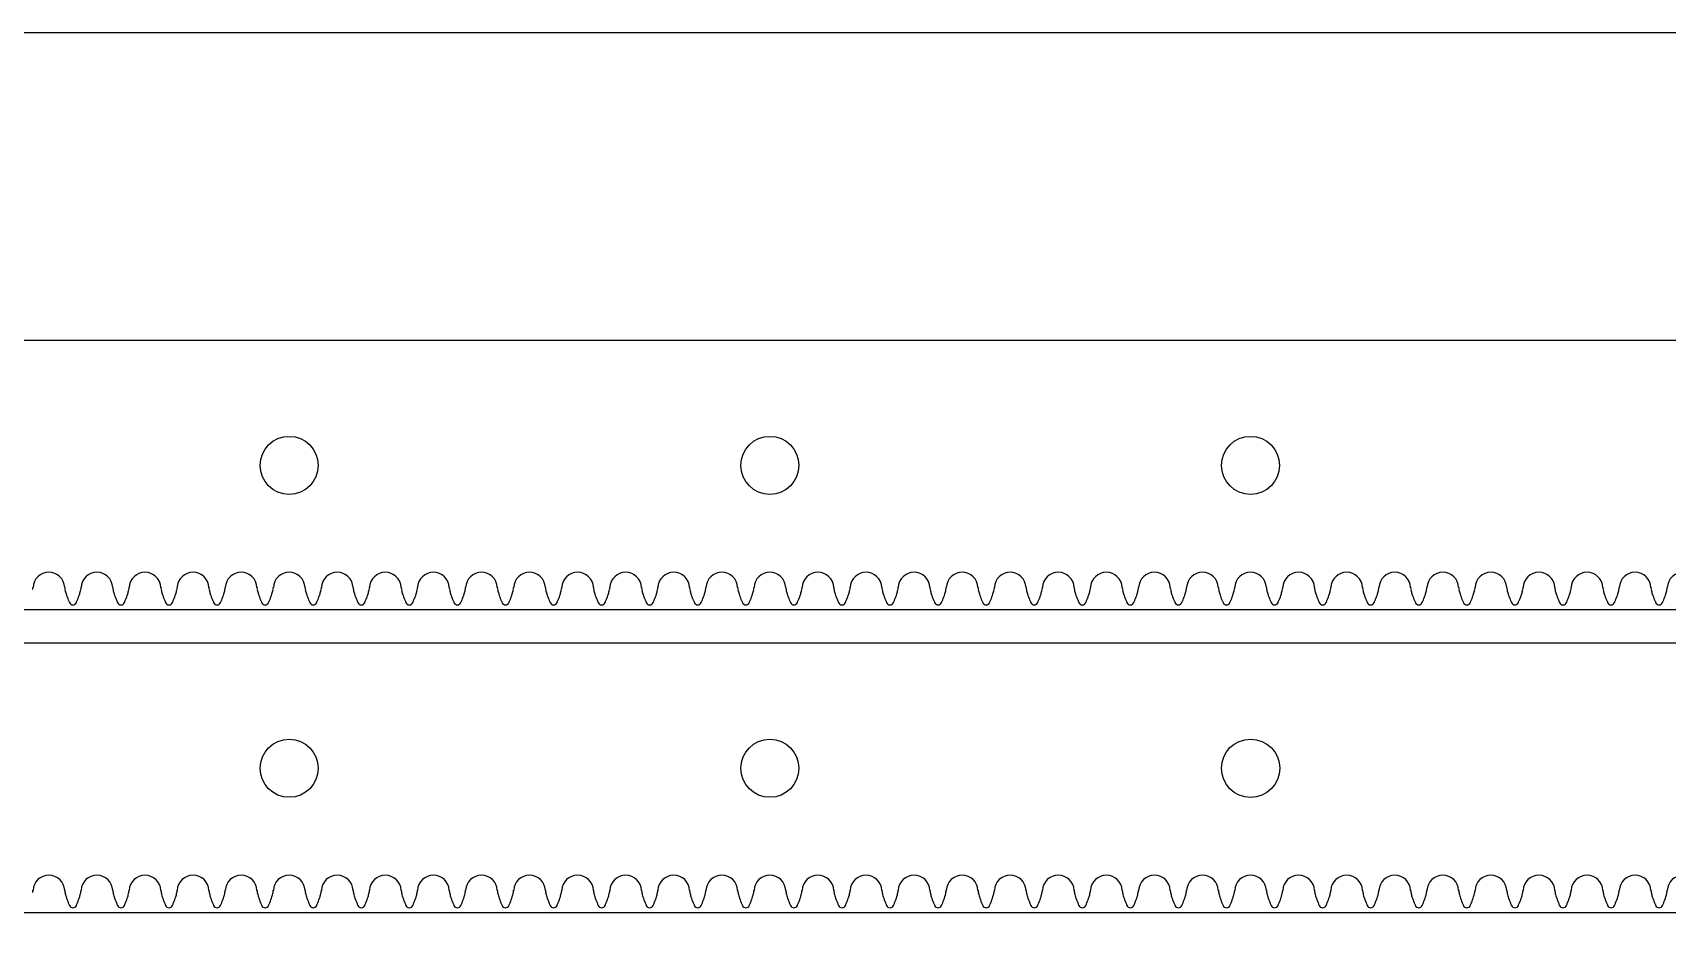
# Model space of a CAD drawing. Extents: x 0 to 800, y 0 to 400.
# Drawn here: x 168.3 to 338.4, y 306.7 to 400 of the extents above; entities that cross this region are included whole.
import ezdxf

# ---------------------------------------------------------------- set-up
doc = ezdxf.new("R2010")
doc.units = 0
doc.header["$MEASUREMENT"] = 0
for name, color, linetype in [('CUTOUT_5MM', 18, 'CONTINUOUS'), ('INSIDE_HOLES_5MM', 18, 'CONTINUOUS'), ('RACK_4MM', 18, 'CONTINUOUS')]:
    doc.layers.add(name, color=color, linetype=linetype)

msp = doc.modelspace()

# ---------------------------------------------------------------- linework, layer by layer
at = {"layer": 'CUTOUT_5MM'}
for p, q in [((344, 368), (46, 368)), ((46, 340), (344, 340)), ((744, 336.5), (46, 336.5)), ((46, 308.5), (744, 308.5))]:
    msp.add_line(p, q, dxfattribs=at)
at = {"layer": 'INSIDE_HOLES_5MM'}
for centre, radius in [((195, 355), 3.02), ((245, 355), 3.02), ((295, 355), 3.02), ((195, 323.5), 3.02), ((245, 323.5), 3.02), ((295, 323.5), 3.03)]:
    msp.add_circle(centre, radius, dxfattribs=at)
at = {"layer": 'RACK_4MM'}
for p, q in [((168.35, 342.26), (168.35, 342.31)), ((171.65, 342.31), (171.65, 342.26)), ((173.35, 342.26), (173.35, 342.31)), ((176.65, 342.31), (176.65, 342.26)), ((178.35, 342.26), (178.35, 342.31)), ((181.65, 342.31), (181.65, 342.26)), ((183.35, 342.26), (183.35, 342.31)), ((186.65, 342.31), (186.65, 342.26)), ((188.35, 342.26), (188.35, 342.31)), ((191.65, 342.31), (191.65, 342.26)), ((193.35, 342.26), (193.35, 342.31)), ((196.65, 342.31), (196.65, 342.26)), ((198.35, 342.26), (198.35, 342.31)), ((201.65, 342.31), (201.65, 342.26)), ((203.35, 342.26), (203.35, 342.31)), ((206.65, 342.31), (206.65, 342.26)), ((208.35, 342.26), (208.35, 342.31)), ((211.65, 342.31), (211.65, 342.26)), ((213.35, 342.26), (213.35, 342.31)), ((216.65, 342.31), (216.65, 342.26)), ((218.35, 342.26), (218.35, 342.31)), ((221.65, 342.31), (221.65, 342.26)), ((223.35, 342.26), (223.35, 342.31)), ((226.65, 342.31), (226.65, 342.26)), ((228.35, 342.26), (228.35, 342.31)), ((231.65, 342.31), (231.65, 342.26)), ((233.35, 342.26), (233.35, 342.31)), ((236.65, 342.31), (236.65, 342.26)), ((238.35, 342.26), (238.35, 342.31)), ((241.65, 342.31), (241.65, 342.26)), ((243.35, 342.26), (243.35, 342.31)), ((246.65, 342.31), (246.65, 342.26)), ((248.35, 342.26), (248.35, 342.31)), ((251.65, 342.31), (251.65, 342.26)), ((253.35, 342.26), (253.35, 342.31)), ((256.65, 342.31), (256.65, 342.26)), ((258.35, 342.26), (258.35, 342.31)), ((261.65, 342.31), (261.65, 342.26)), ((263.35, 342.26), (263.35, 342.31)), ((266.65, 342.31), (266.65, 342.26)), ((268.35, 342.26), (268.35, 342.31)), ((271.65, 342.31), (271.65, 342.26)), ((273.35, 342.26), (273.35, 342.31)), ((276.65, 342.31), (276.65, 342.26)), ((278.35, 342.26), (278.35, 342.31)), ((281.65, 342.31), (281.65, 342.26)), ((283.35, 342.26), (283.35, 342.31)), ((286.65, 342.31), (286.65, 342.26)), ((288.35, 342.26), (288.35, 342.31)), ((291.65, 342.31), (291.65, 342.26)), ((293.35, 342.26), (293.35, 342.31)), ((296.65, 342.31), (296.65, 342.26)), ((298.35, 342.26), (298.35, 342.31)), ((301.65, 342.31), (301.65, 342.26)), ((303.35, 342.26), (303.35, 342.31)), ((306.65, 342.31), (306.65, 342.26)), ((308.35, 342.26), (308.35, 342.31)), ((311.65, 342.31), (311.65, 342.26)), ((313.35, 342.26), (313.35, 342.31)), ((316.65, 342.31), (316.65, 342.26)), ((318.35, 342.26), (318.35, 342.31)), ((321.65, 342.31), (321.65, 342.26)), ((323.35, 342.26), (323.35, 342.31)), ((326.65, 342.31), (326.65, 342.26)), ((328.35, 342.26), (328.35, 342.31)), ((331.65, 342.31), (331.65, 342.26)), ((333.35, 342.26), (333.35, 342.31)), ((336.65, 342.31), (336.65, 342.26)), ((338.35, 342.26), (338.35, 342.31)), ((168.35, 310.76), (168.35, 310.81)), ((171.65, 310.81), (171.65, 310.76)), ((173.35, 310.76), (173.35, 310.81)), ((176.65, 310.81), (176.65, 310.76)), ((178.35, 310.76), (178.35, 310.81)), ((181.65, 310.81), (181.65, 310.76)), ((183.35, 310.76), (183.35, 310.81)), ((186.65, 310.81), (186.65, 310.76)), ((188.35, 310.76), (188.35, 310.81)), ((191.65, 310.81), (191.65, 310.76)), ((193.35, 310.76), (193.35, 310.81)), ((196.65, 310.81), (196.65, 310.76)), ((198.35, 310.76), (198.35, 310.81)), ((201.65, 310.81), (201.65, 310.76)), ((203.35, 310.76), (203.35, 310.81)), ((206.65, 310.81), (206.65, 310.76)), ((208.35, 310.76), (208.35, 310.81)), ((211.65, 310.81), (211.65, 310.76)), ((213.35, 310.76), (213.35, 310.81)), ((216.65, 310.81), (216.65, 310.76)), ((218.35, 310.76), (218.35, 310.81)), ((221.65, 310.81), (221.65, 310.76)), ((223.35, 310.76), (223.35, 310.81)), ((226.65, 310.81), (226.65, 310.76)), ((228.35, 310.76), (228.35, 310.81)), ((231.65, 310.81), (231.65, 310.76)), ((233.35, 310.76), (233.35, 310.81)), ((236.65, 310.81), (236.65, 310.76)), ((238.35, 310.76), (238.35, 310.81)), ((241.65, 310.81), (241.65, 310.76)), ((243.35, 310.76), (243.35, 310.81)), ((246.65, 310.81), (246.65, 310.76)), ((248.35, 310.76), (248.35, 310.81)), ((251.65, 310.81), (251.65, 310.76)), ((253.35, 310.76), (253.35, 310.81)), ((256.65, 310.81), (256.65, 310.76)), ((258.35, 310.76), (258.35, 310.81)), ((261.65, 310.81), (261.65, 310.76)), ((263.35, 310.76), (263.35, 310.81)), ((266.65, 310.81), (266.65, 310.76)), ((268.35, 310.76), (268.35, 310.81)), ((271.65, 310.81), (271.65, 310.76)), ((273.35, 310.76), (273.35, 310.81)), ((276.65, 310.81), (276.65, 310.76)), ((278.35, 310.76), (278.35, 310.81)), ((281.65, 310.81), (281.65, 310.76)), ((283.35, 310.76), (283.35, 310.81)), ((286.65, 310.81), (286.65, 310.76)), ((288.35, 310.76), (288.35, 310.81)), ((291.65, 310.81), (291.65, 310.76)), ((293.35, 310.76), (293.35, 310.81)), ((296.65, 310.81), (296.65, 310.76)), ((298.35, 310.76), (298.35, 310.81)), ((301.65, 310.81), (301.65, 310.76)), ((303.35, 310.76), (303.35, 310.81)), ((306.65, 310.81), (306.65, 310.76)), ((308.35, 310.76), (308.35, 310.81)), ((311.65, 310.81), (311.65, 310.76)), ((313.35, 310.76), (313.35, 310.81)), ((316.65, 310.81), (316.65, 310.76)), ((318.35, 310.76), (318.35, 310.81)), ((321.65, 310.81), (321.65, 310.76)), ((323.35, 310.76), (323.35, 310.81)), ((326.65, 310.81), (326.65, 310.76)), ((328.35, 310.76), (328.35, 310.81)), ((331.65, 310.81), (331.65, 310.76)), ((333.35, 310.76), (333.35, 310.81)), ((336.65, 310.81), (336.65, 310.76)), ((338.35, 310.76), (338.35, 310.81))]:
    msp.add_line(p, q, dxfattribs=at)
msp.add_lwpolyline([(0, 0), (800, 0), (800, 400), (0, 400)], close=True, dxfattribs=at)
for points in [[(345, 343.88), (345, 368), (45, 368), (45, 343.88)], [(745, 312.38), (745, 336.5), (45, 336.5), (45, 312.38)]]:
    msp.add_lwpolyline(points, dxfattribs=at)
for centre, radius, start, end in [((170, 342.23), 1.65, 2.4997, 177.5003), ((175, 342.23), 1.65, 2.4997, 177.5003), ((180, 342.23), 1.65, 2.4997, 177.5003), ((185, 342.23), 1.65, 2.4997, 177.5003), ((190, 342.23), 1.65, 2.4997, 177.5003), ((195, 342.23), 1.65, 2.4997, 177.5003), ((200, 342.23), 1.65, 2.4997, 177.5003), ((205, 342.23), 1.65, 2.4997, 177.5003), ((210, 342.23), 1.65, 2.4997, 177.5003), ((215, 342.23), 1.65, 2.4997, 177.5003), ((220, 342.23), 1.65, 2.4997, 177.5003), ((225, 342.23), 1.65, 2.4997, 177.5003), ((230, 342.23), 1.65, 2.4997, 177.5003), ((235, 342.23), 1.65, 2.4997, 177.5003), ((240, 342.23), 1.65, 2.4997, 177.5003), ((245, 342.23), 1.65, 2.4997, 177.5003), ((250, 342.23), 1.65, 2.4997, 177.5003), ((255, 342.23), 1.65, 2.4997, 177.5003), ((260, 342.23), 1.65, 2.4997, 177.5003), ((265, 342.23), 1.65, 2.4997, 177.5003), ((270, 342.23), 1.65, 2.4997, 177.5003), ((275, 342.23), 1.65, 2.4997, 177.5003), ((280, 342.23), 1.65, 2.4997, 177.5003), ((285, 342.23), 1.65, 2.4997, 177.5003), ((290, 342.23), 1.65, 2.4997, 177.5003), ((295, 342.23), 1.65, 2.4997, 177.5003), ((300, 342.23), 1.65, 2.4997, 177.5003), ((305, 342.23), 1.65, 2.4997, 177.5003), ((310, 342.23), 1.65, 2.4997, 177.5003), ((315, 342.23), 1.65, 2.4997, 177.5003), ((320, 342.23), 1.65, 2.4997, 177.5003), ((325, 342.23), 1.65, 2.4997, 177.5003), ((330, 342.23), 1.65, 2.4997, 177.5003), ((335, 342.23), 1.65, 2.4997, 177.5003), ((340, 342.23), 1.65, 2.4997, 177.5003), ((166.54, 342.46), 1.82, 347.897, 353.7115), ((173.88, 342.53), 2.24, 186.8377, 191.5538), ((176.08, 342.96), 4.49, 191.3933, 197.171), ((167.5, 343.32), 5.95, 343.5387, 347.897), ((171.54, 342.46), 1.82, 347.897, 353.7115), ((178.88, 342.53), 2.24, 186.8377, 191.5538), ((181.08, 342.96), 4.49, 191.3933, 197.171), ((172.5, 343.32), 5.95, 343.5387, 347.897), ((176.54, 342.46), 1.82, 347.897, 353.7115), ((183.88, 342.53), 2.24, 186.8377, 191.5538), ((186.08, 342.96), 4.49, 191.3933, 197.171), ((177.5, 343.32), 5.95, 343.5387, 347.897), ((181.54, 342.46), 1.82, 347.897, 353.7115), ((188.88, 342.53), 2.24, 186.8377, 191.5538), ((191.08, 342.96), 4.49, 191.3933, 197.171), ((182.5, 343.32), 5.95, 343.5387, 347.897), ((186.54, 342.46), 1.82, 347.897, 353.7115), ((193.88, 342.53), 2.24, 186.8377, 191.5538), ((196.08, 342.96), 4.49, 191.3933, 197.171), ((187.5, 343.32), 5.95, 343.5387, 347.897), ((191.54, 342.46), 1.82, 347.897, 353.7115), ((198.88, 342.53), 2.24, 186.8377, 191.5538), ((201.08, 342.96), 4.49, 191.3933, 197.171), ((192.5, 343.32), 5.95, 343.5387, 347.897), ((196.54, 342.46), 1.82, 347.897, 353.7115), ((203.88, 342.53), 2.24, 186.8377, 191.5538), ((206.08, 342.96), 4.49, 191.3933, 197.171), ((197.5, 343.32), 5.95, 343.5387, 347.897), ((201.54, 342.46), 1.82, 347.897, 353.7115), ((208.88, 342.53), 2.24, 186.8377, 191.5538), ((211.08, 342.96), 4.49, 191.3933, 197.171), ((202.5, 343.32), 5.95, 343.5387, 347.897), ((206.54, 342.46), 1.82, 347.897, 353.7115), ((213.88, 342.53), 2.24, 186.8377, 191.5538), ((216.08, 342.96), 4.49, 191.3933, 197.171), ((207.5, 343.32), 5.95, 343.5387, 347.897), ((211.54, 342.46), 1.82, 347.897, 353.7115), ((218.88, 342.53), 2.24, 186.8377, 191.5538), ((221.08, 342.96), 4.49, 191.3933, 197.171), ((212.5, 343.32), 5.95, 343.5387, 347.897), ((216.54, 342.46), 1.82, 347.897, 353.7115), ((223.88, 342.53), 2.24, 186.8377, 191.5538), ((226.08, 342.96), 4.49, 191.3933, 197.171), ((217.5, 343.32), 5.95, 343.5387, 347.897), ((221.54, 342.46), 1.82, 347.897, 353.7115), ((228.88, 342.53), 2.24, 186.8377, 191.5538), ((231.08, 342.96), 4.49, 191.3933, 197.171), ((222.5, 343.32), 5.95, 343.5387, 347.897), ((226.54, 342.46), 1.82, 347.897, 353.7115), ((233.88, 342.53), 2.24, 186.8377, 191.5538), ((236.08, 342.96), 4.49, 191.3933, 197.171), ((227.5, 343.32), 5.95, 343.5387, 347.897), ((231.54, 342.46), 1.82, 347.897, 353.7115), ((238.88, 342.53), 2.24, 186.8377, 191.5538), ((241.08, 342.96), 4.49, 191.3933, 197.171), ((232.5, 343.32), 5.95, 343.5387, 347.897), ((236.54, 342.46), 1.82, 347.897, 353.7115), ((243.88, 342.53), 2.24, 186.8377, 191.5538), ((246.08, 342.96), 4.49, 191.3933, 197.171), ((237.5, 343.32), 5.95, 343.5387, 347.897), ((241.54, 342.46), 1.82, 347.897, 353.7115), ((248.88, 342.53), 2.24, 186.8377, 191.5538), ((251.08, 342.96), 4.49, 191.3933, 197.171), ((242.5, 343.32), 5.95, 343.5387, 347.897), ((246.54, 342.46), 1.82, 347.897, 353.7115), ((253.88, 342.53), 2.24, 186.8377, 191.5538), ((256.08, 342.96), 4.49, 191.3933, 197.171), ((247.5, 343.32), 5.95, 343.5387, 347.897), ((251.54, 342.46), 1.82, 347.897, 353.7115), ((258.88, 342.53), 2.24, 186.8377, 191.5538), ((261.08, 342.96), 4.49, 191.3933, 197.171), ((252.5, 343.32), 5.95, 343.5387, 347.897), ((256.54, 342.46), 1.82, 347.897, 353.7115), ((263.88, 342.53), 2.24, 186.8377, 191.5538), ((266.08, 342.96), 4.49, 191.3933, 197.171), ((257.5, 343.32), 5.95, 343.5387, 347.897), ((261.54, 342.46), 1.82, 347.897, 353.7115), ((268.88, 342.53), 2.24, 186.8377, 191.5538), ((271.08, 342.96), 4.49, 191.3933, 197.171), ((262.5, 343.32), 5.95, 343.5387, 347.897), ((266.54, 342.46), 1.82, 347.897, 353.7115), ((273.88, 342.53), 2.24, 186.8377, 191.5538), ((276.08, 342.96), 4.49, 191.3933, 197.171), ((267.5, 343.32), 5.95, 343.5387, 347.897), ((271.54, 342.46), 1.82, 347.897, 353.7115), ((278.88, 342.53), 2.24, 186.8377, 191.5538), ((281.08, 342.96), 4.49, 191.3933, 197.171), ((272.5, 343.32), 5.95, 343.5387, 347.897), ((276.54, 342.46), 1.82, 347.897, 353.7115), ((283.88, 342.53), 2.24, 186.8377, 191.5538), ((286.08, 342.96), 4.49, 191.3933, 197.171), ((277.5, 343.32), 5.95, 343.5387, 347.897), ((281.54, 342.46), 1.82, 347.897, 353.7115), ((288.88, 342.53), 2.24, 186.8377, 191.5538), ((291.08, 342.96), 4.49, 191.3933, 197.171), ((282.5, 343.32), 5.95, 343.5387, 347.897), ((286.54, 342.46), 1.82, 347.897, 353.7115), ((293.88, 342.53), 2.24, 186.8377, 191.5538), ((296.08, 342.96), 4.49, 191.3933, 197.171), ((287.5, 343.32), 5.95, 343.5387, 347.897), ((291.54, 342.46), 1.82, 347.897, 353.7115), ((298.88, 342.53), 2.24, 186.8377, 191.5538), ((301.08, 342.96), 4.49, 191.3933, 197.171), ((292.5, 343.32), 5.95, 343.5387, 347.897), ((296.54, 342.46), 1.82, 347.897, 353.7115), ((303.88, 342.53), 2.24, 186.8377, 191.5538), ((306.08, 342.96), 4.49, 191.3933, 197.171), ((297.5, 343.32), 5.95, 343.5387, 347.897), ((301.54, 342.46), 1.82, 347.897, 353.7115), ((308.88, 342.53), 2.24, 186.8377, 191.5538), ((311.08, 342.96), 4.49, 191.3933, 197.171), ((302.5, 343.32), 5.95, 343.5387, 347.897), ((306.54, 342.46), 1.82, 347.897, 353.7115), ((313.88, 342.53), 2.24, 186.8377, 191.5538), ((316.08, 342.96), 4.49, 191.3933, 197.171), ((307.5, 343.32), 5.95, 343.5387, 347.897), ((311.54, 342.46), 1.82, 347.897, 353.7115), ((318.88, 342.53), 2.24, 186.8377, 191.5538), ((321.08, 342.96), 4.49, 191.3933, 197.171), ((312.5, 343.32), 5.95, 343.5387, 347.897), ((316.54, 342.46), 1.82, 347.897, 353.7115), ((323.88, 342.53), 2.24, 186.8377, 191.5538), ((326.08, 342.96), 4.49, 191.3933, 197.171), ((317.5, 343.32), 5.95, 343.5387, 347.897), ((321.54, 342.46), 1.82, 347.897, 353.7115), ((328.88, 342.53), 2.24, 186.8377, 191.5538), ((331.08, 342.96), 4.49, 191.3933, 197.171), ((322.5, 343.32), 5.95, 343.5387, 347.897), ((326.54, 342.46), 1.82, 347.897, 353.7115), ((333.88, 342.53), 2.24, 186.8377, 191.5538), ((336.08, 342.96), 4.49, 191.3933, 197.171), ((327.5, 343.32), 5.95, 343.5387, 347.897), ((331.54, 342.46), 1.82, 347.897, 353.7115), ((338.88, 342.53), 2.24, 186.8377, 191.5538), ((341.08, 342.96), 4.49, 191.3933, 197.171), ((332.5, 343.32), 5.95, 343.5387, 347.897), ((336.54, 342.46), 1.82, 347.897, 353.7115), ((178.69, 343.77), 7.22, 197.1596, 202.5425), ((180.08, 344.34), 8.72, 202.5425, 204.4697), ((172.5, 340.89), 0.396, 204.3206, 335.6794), ((162.85, 345.25), 10.98, 335.7289, 337.259), ((166.78, 343.6), 6.72, 337.259, 343.0389), ((183.69, 343.77), 7.22, 197.1596, 202.5425), ((185.08, 344.34), 8.72, 202.5425, 204.4697), ((177.5, 340.89), 0.396, 204.3206, 335.6794), ((167.85, 345.25), 10.98, 335.7289, 337.259), ((171.78, 343.6), 6.72, 337.259, 343.0389), ((188.69, 343.77), 7.22, 197.1596, 202.5425), ((190.08, 344.34), 8.72, 202.5425, 204.4697), ((182.5, 340.89), 0.396, 204.3206, 335.6794), ((172.85, 345.25), 10.98, 335.7289, 337.259), ((176.78, 343.6), 6.72, 337.259, 343.0389), ((193.69, 343.77), 7.22, 197.1596, 202.5425), ((195.08, 344.34), 8.72, 202.5425, 204.4697), ((187.5, 340.89), 0.396, 204.3206, 335.6794), ((177.85, 345.25), 10.98, 335.7289, 337.259), ((181.78, 343.6), 6.72, 337.259, 343.0389), ((198.69, 343.77), 7.22, 197.1596, 202.5425), ((200.08, 344.34), 8.72, 202.5425, 204.4697), ((192.5, 340.89), 0.396, 204.3206, 335.6794), ((182.85, 345.25), 10.98, 335.7289, 337.259), ((186.78, 343.6), 6.72, 337.259, 343.0389), ((203.69, 343.77), 7.22, 197.1596, 202.5425), ((205.08, 344.34), 8.72, 202.5425, 204.4697), ((197.5, 340.89), 0.396, 204.3206, 335.6794), ((187.85, 345.25), 10.98, 335.7289, 337.259), ((191.78, 343.6), 6.72, 337.259, 343.0389), ((208.69, 343.77), 7.22, 197.1596, 202.5425), ((210.08, 344.34), 8.72, 202.5425, 204.4697), ((202.5, 340.89), 0.396, 204.3206, 335.6794), ((192.85, 345.25), 10.98, 335.7289, 337.259), ((196.78, 343.6), 6.72, 337.259, 343.0389), ((213.69, 343.77), 7.22, 197.1596, 202.5425), ((215.08, 344.34), 8.72, 202.5425, 204.4697), ((207.5, 340.89), 0.396, 204.3206, 335.6794), ((197.85, 345.25), 10.98, 335.7289, 337.259), ((201.78, 343.6), 6.72, 337.259, 343.0389), ((218.69, 343.77), 7.22, 197.1596, 202.5425), ((220.08, 344.34), 8.72, 202.5425, 204.4697), ((212.5, 340.89), 0.396, 204.3206, 335.6794), ((202.85, 345.25), 10.98, 335.7289, 337.259), ((206.78, 343.6), 6.72, 337.259, 343.0389), ((223.69, 343.77), 7.22, 197.1596, 202.5425), ((225.08, 344.34), 8.72, 202.5425, 204.4697), ((217.5, 340.89), 0.396, 204.3206, 335.6794), ((207.85, 345.25), 10.98, 335.7289, 337.259), ((211.78, 343.6), 6.72, 337.259, 343.0389), ((228.69, 343.77), 7.22, 197.1596, 202.5425), ((230.08, 344.34), 8.72, 202.5425, 204.4697), ((222.5, 340.89), 0.396, 204.3206, 335.6794), ((212.85, 345.25), 10.98, 335.7289, 337.259), ((216.78, 343.6), 6.72, 337.259, 343.0389), ((233.69, 343.77), 7.22, 197.1596, 202.5425), ((235.08, 344.34), 8.72, 202.5425, 204.4697), ((227.5, 340.89), 0.396, 204.3206, 335.6794), ((217.85, 345.25), 10.98, 335.7289, 337.259), ((221.78, 343.6), 6.72, 337.259, 343.0389), ((238.69, 343.77), 7.22, 197.1596, 202.5425), ((240.08, 344.34), 8.72, 202.5425, 204.4697), ((232.5, 340.89), 0.396, 204.3206, 335.6794), ((222.85, 345.25), 10.98, 335.7289, 337.259), ((226.78, 343.6), 6.72, 337.259, 343.0389), ((243.69, 343.77), 7.22, 197.1596, 202.5425), ((245.08, 344.34), 8.72, 202.5425, 204.4697), ((237.5, 340.89), 0.396, 204.3206, 335.6794), ((227.85, 345.25), 10.98, 335.7289, 337.259), ((231.78, 343.6), 6.72, 337.259, 343.0389), ((248.69, 343.77), 7.22, 197.1596, 202.5425), ((250.08, 344.34), 8.72, 202.5425, 204.4697), ((242.5, 340.89), 0.396, 204.3206, 335.6794), ((232.85, 345.25), 10.98, 335.7289, 337.259), ((236.78, 343.6), 6.72, 337.259, 343.0389), ((253.69, 343.77), 7.22, 197.1596, 202.5425), ((255.08, 344.34), 8.72, 202.5425, 204.4697), ((247.5, 340.89), 0.396, 204.3206, 335.6794), ((237.85, 345.25), 10.98, 335.7289, 337.259), ((241.78, 343.6), 6.72, 337.259, 343.0389), ((258.69, 343.77), 7.22, 197.1596, 202.5425), ((260.08, 344.34), 8.72, 202.5425, 204.4697), ((252.5, 340.89), 0.396, 204.3206, 335.6794), ((242.85, 345.25), 10.98, 335.7289, 337.259), ((246.78, 343.6), 6.72, 337.259, 343.0389), ((263.69, 343.77), 7.22, 197.1596, 202.5425), ((265.08, 344.34), 8.72, 202.5425, 204.4697), ((257.5, 340.89), 0.396, 204.3206, 335.6794), ((247.85, 345.25), 10.98, 335.7289, 337.259), ((251.78, 343.6), 6.72, 337.259, 343.0389), ((268.69, 343.77), 7.22, 197.1596, 202.5425), ((270.08, 344.34), 8.72, 202.5425, 204.4697), ((262.5, 340.89), 0.396, 204.3206, 335.6794), ((252.85, 345.25), 10.98, 335.7289, 337.259), ((256.78, 343.6), 6.72, 337.259, 343.0389), ((273.69, 343.77), 7.22, 197.1596, 202.5425), ((275.08, 344.34), 8.72, 202.5425, 204.4697), ((267.5, 340.89), 0.396, 204.3206, 335.6794), ((257.85, 345.25), 10.98, 335.7289, 337.259), ((261.78, 343.6), 6.72, 337.259, 343.0389), ((278.69, 343.77), 7.22, 197.1596, 202.5425), ((280.08, 344.34), 8.72, 202.5425, 204.4697), ((272.5, 340.89), 0.396, 204.3206, 335.6794), ((262.85, 345.25), 10.98, 335.7289, 337.259), ((266.78, 343.6), 6.72, 337.259, 343.0389), ((283.69, 343.77), 7.22, 197.1596, 202.5425), ((285.08, 344.34), 8.72, 202.5425, 204.4697), ((277.5, 340.89), 0.396, 204.3206, 335.6794), ((267.85, 345.25), 10.98, 335.7289, 337.259), ((271.78, 343.6), 6.72, 337.259, 343.0389), ((288.69, 343.77), 7.22, 197.1596, 202.5425), ((290.08, 344.34), 8.72, 202.5425, 204.4697), ((282.5, 340.89), 0.396, 204.3206, 335.6794), ((272.85, 345.25), 10.98, 335.7289, 337.259), ((276.78, 343.6), 6.72, 337.259, 343.0389), ((293.69, 343.77), 7.22, 197.1596, 202.5425), ((295.08, 344.34), 8.72, 202.5425, 204.4697), ((287.5, 340.89), 0.396, 204.3206, 335.6794), ((277.85, 345.25), 10.98, 335.7289, 337.259), ((281.78, 343.6), 6.72, 337.259, 343.0389), ((298.69, 343.77), 7.22, 197.1596, 202.5425), ((300.08, 344.34), 8.72, 202.5425, 204.4697), ((292.5, 340.89), 0.396, 204.3206, 335.6794), ((282.85, 345.25), 10.98, 335.7289, 337.259), ((286.78, 343.6), 6.72, 337.259, 343.0389), ((303.69, 343.77), 7.22, 197.1596, 202.5425), ((305.08, 344.34), 8.72, 202.5425, 204.4697), ((297.5, 340.89), 0.396, 204.3206, 335.6794), ((287.85, 345.25), 10.98, 335.7289, 337.259), ((291.78, 343.6), 6.72, 337.259, 343.0389), ((308.69, 343.77), 7.22, 197.1596, 202.5425), ((310.08, 344.34), 8.72, 202.5425, 204.4697), ((302.5, 340.89), 0.396, 204.3206, 335.6794), ((292.85, 345.25), 10.98, 335.7289, 337.259), ((296.78, 343.6), 6.72, 337.259, 343.0389), ((313.69, 343.77), 7.22, 197.1596, 202.5425), ((315.08, 344.34), 8.72, 202.5425, 204.4697), ((307.5, 340.89), 0.396, 204.3206, 335.6794), ((297.85, 345.25), 10.98, 335.7289, 337.259), ((301.78, 343.6), 6.72, 337.259, 343.0389), ((318.69, 343.77), 7.22, 197.1596, 202.5425), ((320.08, 344.34), 8.72, 202.5425, 204.4697), ((312.5, 340.89), 0.396, 204.3206, 335.6794), ((302.85, 345.25), 10.98, 335.7289, 337.259), ((306.78, 343.6), 6.72, 337.259, 343.0389), ((323.69, 343.77), 7.22, 197.1596, 202.5425), ((325.08, 344.34), 8.72, 202.5425, 204.4697), ((317.5, 340.89), 0.396, 204.3206, 335.6794), ((307.85, 345.25), 10.98, 335.7289, 337.259), ((311.78, 343.6), 6.72, 337.259, 343.0389), ((328.69, 343.77), 7.22, 197.1596, 202.5425), ((330.08, 344.34), 8.72, 202.5425, 204.4697), ((322.5, 340.89), 0.396, 204.3206, 335.6794), ((312.85, 345.25), 10.98, 335.7289, 337.259), ((316.78, 343.6), 6.72, 337.259, 343.0389), ((333.69, 343.77), 7.22, 197.1596, 202.5425), ((335.08, 344.34), 8.72, 202.5425, 204.4697), ((327.5, 340.89), 0.396, 204.3206, 335.6794), ((317.85, 345.25), 10.98, 335.7289, 337.259), ((321.78, 343.6), 6.72, 337.259, 343.0389), ((338.69, 343.77), 7.22, 197.1596, 202.5425), ((340.08, 344.34), 8.72, 202.5425, 204.4697), ((332.5, 340.89), 0.396, 204.3206, 335.6794), ((322.85, 345.25), 10.98, 335.7289, 337.259), ((326.78, 343.6), 6.72, 337.259, 343.0389), ((343.69, 343.77), 7.22, 197.1596, 202.5425), ((345.08, 344.34), 8.72, 202.5425, 204.4697), ((337.5, 340.89), 0.396, 204.3206, 335.6794), ((327.85, 345.25), 10.98, 335.7289, 337.259), ((331.78, 343.6), 6.72, 337.259, 343.0389), ((170, 310.73), 1.65, 2.4997, 177.5003), ((175, 310.73), 1.65, 2.4997, 177.5003), ((180, 310.73), 1.65, 2.4997, 177.5003), ((185, 310.73), 1.65, 2.4997, 177.5003), ((190, 310.73), 1.65, 2.4997, 177.5003), ((195, 310.73), 1.65, 2.4997, 177.5003), ((200, 310.73), 1.65, 2.4997, 177.5003), ((205, 310.73), 1.65, 2.4997, 177.5003), ((210, 310.73), 1.65, 2.4997, 177.5003), ((215, 310.73), 1.65, 2.4997, 177.5003), ((220, 310.73), 1.65, 2.4997, 177.5003), ((225, 310.73), 1.65, 2.4997, 177.5003), ((230, 310.73), 1.65, 2.4997, 177.5003), ((235, 310.73), 1.65, 2.4997, 177.5003), ((240, 310.73), 1.65, 2.4997, 177.5003), ((245, 310.73), 1.65, 2.4997, 177.5003), ((250, 310.73), 1.65, 2.4997, 177.5003), ((255, 310.73), 1.65, 2.4997, 177.5003), ((260, 310.73), 1.65, 2.4997, 177.5003), ((265, 310.73), 1.65, 2.4997, 177.5003), ((270, 310.73), 1.65, 2.4997, 177.5003), ((275, 310.73), 1.65, 2.4997, 177.5003), ((280, 310.73), 1.65, 2.4997, 177.5003), ((285, 310.73), 1.65, 2.4997, 177.5003), ((290, 310.73), 1.65, 2.4997, 177.5003), ((295, 310.73), 1.65, 2.4997, 177.5003), ((300, 310.73), 1.65, 2.4997, 177.5003), ((305, 310.73), 1.65, 2.4997, 177.5003), ((310, 310.73), 1.65, 2.4997, 177.5003), ((315, 310.73), 1.65, 2.4997, 177.5003), ((320, 310.73), 1.65, 2.4997, 177.5003), ((325, 310.73), 1.65, 2.4997, 177.5003), ((330, 310.73), 1.65, 2.4997, 177.5003), ((335, 310.73), 1.65, 2.4997, 177.5003), ((340, 310.73), 1.65, 2.4997, 177.5003), ((166.54, 310.96), 1.82, 347.897, 353.7115), ((173.88, 311.03), 2.24, 186.8377, 191.5538), ((176.08, 311.46), 4.49, 191.3933, 197.171), ((178.69, 312.27), 7.22, 197.1596, 202.5425), ((180.08, 312.84), 8.72, 202.5425, 204.4697), ((162.85, 313.75), 10.98, 335.7289, 337.259), ((166.78, 312.1), 6.72, 337.259, 343.0389), ((167.5, 311.82), 5.95, 343.5387, 347.897), ((171.54, 310.96), 1.82, 347.897, 353.7115), ((178.88, 311.03), 2.24, 186.8377, 191.5538), ((181.08, 311.46), 4.49, 191.3933, 197.171), ((183.69, 312.27), 7.22, 197.1596, 202.5425), ((185.08, 312.84), 8.72, 202.5425, 204.4697), ((167.85, 313.75), 10.98, 335.7289, 337.259), ((171.78, 312.1), 6.72, 337.259, 343.0389), ((172.5, 311.82), 5.95, 343.5387, 347.897), ((176.54, 310.96), 1.82, 347.897, 353.7115), ((183.88, 311.03), 2.24, 186.8377, 191.5538), ((186.08, 311.46), 4.49, 191.3933, 197.171), ((188.69, 312.27), 7.22, 197.1596, 202.5425), ((190.08, 312.84), 8.72, 202.5425, 204.4697), ((172.85, 313.75), 10.98, 335.7289, 337.259), ((176.78, 312.1), 6.72, 337.259, 343.0389), ((177.5, 311.82), 5.95, 343.5387, 347.897), ((181.54, 310.96), 1.82, 347.897, 353.7115), ((188.88, 311.03), 2.24, 186.8377, 191.5538), ((191.08, 311.46), 4.49, 191.3933, 197.171), ((193.69, 312.27), 7.22, 197.1596, 202.5425), ((195.08, 312.84), 8.72, 202.5425, 204.4697), ((177.85, 313.75), 10.98, 335.7289, 337.259), ((181.78, 312.1), 6.72, 337.259, 343.0389), ((182.5, 311.82), 5.95, 343.5387, 347.897), ((186.54, 310.96), 1.82, 347.897, 353.7115), ((193.88, 311.03), 2.24, 186.8377, 191.5538), ((196.08, 311.46), 4.49, 191.3933, 197.171), ((198.69, 312.27), 7.22, 197.1596, 202.5425), ((200.08, 312.84), 8.72, 202.5425, 204.4697), ((182.85, 313.75), 10.98, 335.7289, 337.259), ((186.78, 312.1), 6.72, 337.259, 343.0389), ((187.5, 311.82), 5.95, 343.5387, 347.897), ((191.54, 310.96), 1.82, 347.897, 353.7115), ((198.88, 311.03), 2.24, 186.8377, 191.5538), ((201.08, 311.46), 4.49, 191.3933, 197.171), ((203.69, 312.27), 7.22, 197.1596, 202.5425), ((205.08, 312.84), 8.72, 202.5425, 204.4697), ((187.85, 313.75), 10.98, 335.7289, 337.259), ((191.78, 312.1), 6.72, 337.259, 343.0389), ((192.5, 311.82), 5.95, 343.5387, 347.897), ((196.54, 310.96), 1.82, 347.897, 353.7115), ((203.88, 311.03), 2.24, 186.8377, 191.5538), ((206.08, 311.46), 4.49, 191.3933, 197.171), ((208.69, 312.27), 7.22, 197.1596, 202.5425), ((210.08, 312.84), 8.72, 202.5425, 204.4697), ((192.85, 313.75), 10.98, 335.7289, 337.259), ((196.78, 312.1), 6.72, 337.259, 343.0389), ((197.5, 311.82), 5.95, 343.5387, 347.897), ((201.54, 310.96), 1.82, 347.897, 353.7115), ((208.88, 311.03), 2.24, 186.8377, 191.5538), ((211.08, 311.46), 4.49, 191.3933, 197.171), ((213.69, 312.27), 7.22, 197.1596, 202.5425), ((215.08, 312.84), 8.72, 202.5425, 204.4697), ((197.85, 313.75), 10.98, 335.7289, 337.259), ((201.78, 312.1), 6.72, 337.259, 343.0389), ((202.5, 311.82), 5.95, 343.5387, 347.897), ((206.54, 310.96), 1.82, 347.897, 353.7115), ((213.88, 311.03), 2.24, 186.8377, 191.5538), ((216.08, 311.46), 4.49, 191.3933, 197.171), ((218.69, 312.27), 7.22, 197.1596, 202.5425), ((220.08, 312.84), 8.72, 202.5425, 204.4697), ((202.85, 313.75), 10.98, 335.7289, 337.259), ((206.78, 312.1), 6.72, 337.259, 343.0389), ((207.5, 311.82), 5.95, 343.5387, 347.897), ((211.54, 310.96), 1.82, 347.897, 353.7115), ((218.88, 311.03), 2.24, 186.8377, 191.5538), ((221.08, 311.46), 4.49, 191.3933, 197.171), ((223.69, 312.27), 7.22, 197.1596, 202.5425), ((225.08, 312.84), 8.72, 202.5425, 204.4697), ((207.85, 313.75), 10.98, 335.7289, 337.259), ((211.78, 312.1), 6.72, 337.259, 343.0389), ((212.5, 311.82), 5.95, 343.5387, 347.897), ((216.54, 310.96), 1.82, 347.897, 353.7115), ((223.88, 311.03), 2.24, 186.8377, 191.5538), ((226.08, 311.46), 4.49, 191.3933, 197.171), ((228.69, 312.27), 7.22, 197.1596, 202.5425), ((230.08, 312.84), 8.72, 202.5425, 204.4697), ((212.85, 313.75), 10.98, 335.7289, 337.259), ((216.78, 312.1), 6.72, 337.259, 343.0389), ((217.5, 311.82), 5.95, 343.5387, 347.897), ((221.54, 310.96), 1.82, 347.897, 353.7115), ((228.88, 311.03), 2.24, 186.8377, 191.5538), ((231.08, 311.46), 4.49, 191.3933, 197.171), ((233.69, 312.27), 7.22, 197.1596, 202.5425), ((235.08, 312.84), 8.72, 202.5425, 204.4697), ((217.85, 313.75), 10.98, 335.7289, 337.259), ((221.78, 312.1), 6.72, 337.259, 343.0389), ((222.5, 311.82), 5.95, 343.5387, 347.897), ((226.54, 310.96), 1.82, 347.897, 353.7115), ((233.88, 311.03), 2.24, 186.8377, 191.5538), ((236.08, 311.46), 4.49, 191.3933, 197.171), ((238.69, 312.27), 7.22, 197.1596, 202.5425), ((240.08, 312.84), 8.72, 202.5425, 204.4697), ((222.85, 313.75), 10.98, 335.7289, 337.259), ((226.78, 312.1), 6.72, 337.259, 343.0389), ((227.5, 311.82), 5.95, 343.5387, 347.897), ((231.54, 310.96), 1.82, 347.897, 353.7115), ((238.88, 311.03), 2.24, 186.8377, 191.5538), ((241.08, 311.46), 4.49, 191.3933, 197.171), ((243.69, 312.27), 7.22, 197.1596, 202.5425), ((245.08, 312.84), 8.72, 202.5425, 204.4697), ((227.85, 313.75), 10.98, 335.7289, 337.259), ((231.78, 312.1), 6.72, 337.259, 343.0389), ((232.5, 311.82), 5.95, 343.5387, 347.897), ((236.54, 310.96), 1.82, 347.897, 353.7115), ((243.88, 311.03), 2.24, 186.8377, 191.5538), ((246.08, 311.46), 4.49, 191.3933, 197.171), ((248.69, 312.27), 7.22, 197.1596, 202.5425), ((250.08, 312.84), 8.72, 202.5425, 204.4697), ((232.85, 313.75), 10.98, 335.7289, 337.259), ((236.78, 312.1), 6.72, 337.259, 343.0389), ((237.5, 311.82), 5.95, 343.5387, 347.897), ((241.54, 310.96), 1.82, 347.897, 353.7115), ((248.88, 311.03), 2.24, 186.8377, 191.5538), ((251.08, 311.46), 4.49, 191.3933, 197.171), ((253.69, 312.27), 7.22, 197.1596, 202.5425), ((255.08, 312.84), 8.72, 202.5425, 204.4697), ((237.85, 313.75), 10.98, 335.7289, 337.259), ((241.78, 312.1), 6.72, 337.259, 343.0389), ((242.5, 311.82), 5.95, 343.5387, 347.897), ((246.54, 310.96), 1.82, 347.897, 353.7115), ((253.88, 311.03), 2.24, 186.8377, 191.5538), ((256.08, 311.46), 4.49, 191.3933, 197.171), ((258.69, 312.27), 7.22, 197.1596, 202.5425), ((260.08, 312.84), 8.72, 202.5425, 204.4697), ((242.85, 313.75), 10.98, 335.7289, 337.259), ((246.78, 312.1), 6.72, 337.259, 343.0389), ((247.5, 311.82), 5.95, 343.5387, 347.897), ((251.54, 310.96), 1.82, 347.897, 353.7115), ((258.88, 311.03), 2.24, 186.8377, 191.5538), ((261.08, 311.46), 4.49, 191.3933, 197.171), ((263.69, 312.27), 7.22, 197.1596, 202.5425), ((265.08, 312.84), 8.72, 202.5425, 204.4697), ((247.85, 313.75), 10.98, 335.7289, 337.259), ((251.78, 312.1), 6.72, 337.259, 343.0389), ((252.5, 311.82), 5.95, 343.5387, 347.897), ((256.54, 310.96), 1.82, 347.897, 353.7115), ((263.88, 311.03), 2.24, 186.8377, 191.5538), ((266.08, 311.46), 4.49, 191.3933, 197.171), ((268.69, 312.27), 7.22, 197.1596, 202.5425), ((270.08, 312.84), 8.72, 202.5425, 204.4697), ((252.85, 313.75), 10.98, 335.7289, 337.259), ((256.78, 312.1), 6.72, 337.259, 343.0389), ((257.5, 311.82), 5.95, 343.5387, 347.897), ((261.54, 310.96), 1.82, 347.897, 353.7115), ((268.88, 311.03), 2.24, 186.8377, 191.5538), ((271.08, 311.46), 4.49, 191.3933, 197.171), ((273.69, 312.27), 7.22, 197.1596, 202.5425), ((275.08, 312.84), 8.72, 202.5425, 204.4697), ((257.85, 313.75), 10.98, 335.7289, 337.259), ((261.78, 312.1), 6.72, 337.259, 343.0389), ((262.5, 311.82), 5.95, 343.5387, 347.897), ((266.54, 310.96), 1.82, 347.897, 353.7115), ((273.88, 311.03), 2.24, 186.8377, 191.5538), ((276.08, 311.46), 4.49, 191.3933, 197.171), ((278.69, 312.27), 7.22, 197.1596, 202.5425), ((280.08, 312.84), 8.72, 202.5425, 204.4697), ((262.85, 313.75), 10.98, 335.7289, 337.259), ((266.78, 312.1), 6.72, 337.259, 343.0389), ((267.5, 311.82), 5.95, 343.5387, 347.897), ((271.54, 310.96), 1.82, 347.897, 353.7115), ((278.88, 311.03), 2.24, 186.8377, 191.5538), ((281.08, 311.46), 4.49, 191.3933, 197.171), ((283.69, 312.27), 7.22, 197.1596, 202.5425), ((285.08, 312.84), 8.72, 202.5425, 204.4697), ((267.85, 313.75), 10.98, 335.7289, 337.259), ((271.78, 312.1), 6.72, 337.259, 343.0389), ((272.5, 311.82), 5.95, 343.5387, 347.897), ((276.54, 310.96), 1.82, 347.897, 353.7115), ((283.88, 311.03), 2.24, 186.8377, 191.5538), ((286.08, 311.46), 4.49, 191.3933, 197.171), ((288.69, 312.27), 7.22, 197.1596, 202.5425), ((290.08, 312.84), 8.72, 202.5425, 204.4697), ((272.85, 313.75), 10.98, 335.7289, 337.259), ((276.78, 312.1), 6.72, 337.259, 343.0389), ((277.5, 311.82), 5.95, 343.5387, 347.897), ((281.54, 310.96), 1.82, 347.897, 353.7115), ((288.88, 311.03), 2.24, 186.8377, 191.5538), ((291.08, 311.46), 4.49, 191.3933, 197.171), ((293.69, 312.27), 7.22, 197.1596, 202.5425), ((295.08, 312.84), 8.72, 202.5425, 204.4697), ((277.85, 313.75), 10.98, 335.7289, 337.259), ((281.78, 312.1), 6.72, 337.259, 343.0389), ((282.5, 311.82), 5.95, 343.5387, 347.897), ((286.54, 310.96), 1.82, 347.897, 353.7115), ((293.88, 311.03), 2.24, 186.8377, 191.5538), ((296.08, 311.46), 4.49, 191.3933, 197.171), ((298.69, 312.27), 7.22, 197.1596, 202.5425), ((300.08, 312.84), 8.72, 202.5425, 204.4697), ((282.85, 313.75), 10.98, 335.7289, 337.259), ((286.78, 312.1), 6.72, 337.259, 343.0389), ((287.5, 311.82), 5.95, 343.5387, 347.897), ((291.54, 310.96), 1.82, 347.897, 353.7115), ((298.88, 311.03), 2.24, 186.8377, 191.5538), ((301.08, 311.46), 4.49, 191.3933, 197.171), ((303.69, 312.27), 7.22, 197.1596, 202.5425), ((305.08, 312.84), 8.72, 202.5425, 204.4697), ((287.85, 313.75), 10.98, 335.7289, 337.259), ((291.78, 312.1), 6.72, 337.259, 343.0389), ((292.5, 311.82), 5.95, 343.5387, 347.897), ((296.54, 310.96), 1.82, 347.897, 353.7115), ((303.88, 311.03), 2.24, 186.8377, 191.5538), ((306.08, 311.46), 4.49, 191.3933, 197.171), ((308.69, 312.27), 7.22, 197.1596, 202.5425), ((310.08, 312.84), 8.72, 202.5425, 204.4697), ((292.85, 313.75), 10.98, 335.7289, 337.259), ((296.78, 312.1), 6.72, 337.259, 343.0389), ((297.5, 311.82), 5.95, 343.5387, 347.897), ((301.54, 310.96), 1.82, 347.897, 353.7115), ((308.88, 311.03), 2.24, 186.8377, 191.5538), ((311.08, 311.46), 4.49, 191.3933, 197.171), ((313.69, 312.27), 7.22, 197.1596, 202.5425), ((315.08, 312.84), 8.72, 202.5425, 204.4697), ((297.85, 313.75), 10.98, 335.7289, 337.259), ((301.78, 312.1), 6.72, 337.259, 343.0389), ((302.5, 311.82), 5.95, 343.5387, 347.897), ((306.54, 310.96), 1.82, 347.897, 353.7115), ((313.88, 311.03), 2.24, 186.8377, 191.5538), ((316.08, 311.46), 4.49, 191.3933, 197.171), ((318.69, 312.27), 7.22, 197.1596, 202.5425), ((320.08, 312.84), 8.72, 202.5425, 204.4697), ((302.85, 313.75), 10.98, 335.7289, 337.259), ((306.78, 312.1), 6.72, 337.259, 343.0389), ((307.5, 311.82), 5.95, 343.5387, 347.897), ((311.54, 310.96), 1.82, 347.897, 353.7115), ((318.88, 311.03), 2.24, 186.8377, 191.5538), ((321.08, 311.46), 4.49, 191.3933, 197.171), ((323.69, 312.27), 7.22, 197.1596, 202.5425), ((325.08, 312.84), 8.72, 202.5425, 204.4697), ((307.85, 313.75), 10.98, 335.7289, 337.259), ((311.78, 312.1), 6.72, 337.259, 343.0389), ((312.5, 311.82), 5.95, 343.5387, 347.897), ((316.54, 310.96), 1.82, 347.897, 353.7115), ((323.88, 311.03), 2.24, 186.8377, 191.5538), ((326.08, 311.46), 4.49, 191.3933, 197.171), ((328.69, 312.27), 7.22, 197.1596, 202.5425), ((330.08, 312.84), 8.72, 202.5425, 204.4697), ((312.85, 313.75), 10.98, 335.7289, 337.259), ((316.78, 312.1), 6.72, 337.259, 343.0389), ((317.5, 311.82), 5.95, 343.5387, 347.897), ((321.54, 310.96), 1.82, 347.897, 353.7115), ((328.88, 311.03), 2.24, 186.8377, 191.5538), ((331.08, 311.46), 4.49, 191.3933, 197.171), ((333.69, 312.27), 7.22, 197.1596, 202.5425), ((335.08, 312.84), 8.72, 202.5425, 204.4697), ((317.85, 313.75), 10.98, 335.7289, 337.259), ((321.78, 312.1), 6.72, 337.259, 343.0389), ((322.5, 311.82), 5.95, 343.5387, 347.897), ((326.54, 310.96), 1.82, 347.897, 353.7115), ((333.88, 311.03), 2.24, 186.8377, 191.5538), ((336.08, 311.46), 4.49, 191.3933, 197.171), ((338.69, 312.27), 7.22, 197.1596, 202.5425), ((340.08, 312.84), 8.72, 202.5425, 204.4697), ((322.85, 313.75), 10.98, 335.7289, 337.259), ((326.78, 312.1), 6.72, 337.259, 343.0389), ((327.5, 311.82), 5.95, 343.5387, 347.897), ((331.54, 310.96), 1.82, 347.897, 353.7115), ((338.88, 311.03), 2.24, 186.8377, 191.5538), ((341.08, 311.46), 4.49, 191.3933, 197.171), ((343.69, 312.27), 7.22, 197.1596, 202.5425), ((345.08, 312.84), 8.72, 202.5425, 204.4697), ((327.85, 313.75), 10.98, 335.7289, 337.259), ((331.78, 312.1), 6.72, 337.259, 343.0389), ((332.5, 311.82), 5.95, 343.5387, 347.897), ((336.54, 310.96), 1.82, 347.897, 353.7115), ((172.5, 309.39), 0.396, 204.3206, 335.6794), ((177.5, 309.39), 0.396, 204.3206, 335.6794), ((182.5, 309.39), 0.396, 204.3206, 335.6794), ((187.5, 309.39), 0.396, 204.3206, 335.6794), ((192.5, 309.39), 0.396, 204.3206, 335.6794), ((197.5, 309.39), 0.396, 204.3206, 335.6794), ((202.5, 309.39), 0.396, 204.3206, 335.6794), ((207.5, 309.39), 0.396, 204.3206, 335.6794), ((212.5, 309.39), 0.396, 204.3206, 335.6794), ((217.5, 309.39), 0.396, 204.3206, 335.6794), ((222.5, 309.39), 0.396, 204.3206, 335.6794), ((227.5, 309.39), 0.396, 204.3206, 335.6794), ((232.5, 309.39), 0.396, 204.3206, 335.6794), ((237.5, 309.39), 0.396, 204.3206, 335.6794), ((242.5, 309.39), 0.396, 204.3206, 335.6794), ((247.5, 309.39), 0.396, 204.3206, 335.6794), ((252.5, 309.39), 0.396, 204.3206, 335.6794), ((257.5, 309.39), 0.396, 204.3206, 335.6794), ((262.5, 309.39), 0.396, 204.3206, 335.6794), ((267.5, 309.39), 0.396, 204.3206, 335.6794), ((272.5, 309.39), 0.396, 204.3206, 335.6794), ((277.5, 309.39), 0.396, 204.3206, 335.6794), ((282.5, 309.39), 0.396, 204.3206, 335.6794), ((287.5, 309.39), 0.396, 204.3206, 335.6794), ((292.5, 309.39), 0.396, 204.3206, 335.6794), ((297.5, 309.39), 0.396, 204.3206, 335.6794), ((302.5, 309.39), 0.396, 204.3206, 335.6794), ((307.5, 309.39), 0.396, 204.3206, 335.6794), ((312.5, 309.39), 0.396, 204.3206, 335.6794), ((317.5, 309.39), 0.396, 204.3206, 335.6794), ((322.5, 309.39), 0.396, 204.3206, 335.6794), ((327.5, 309.39), 0.396, 204.3206, 335.6794), ((332.5, 309.39), 0.396, 204.3206, 335.6794), ((337.5, 309.39), 0.396, 204.3206, 335.6794)]:
    msp.add_arc(centre, radius, start, end, dxfattribs=at)

doc.saveas('drawing.dxf')
